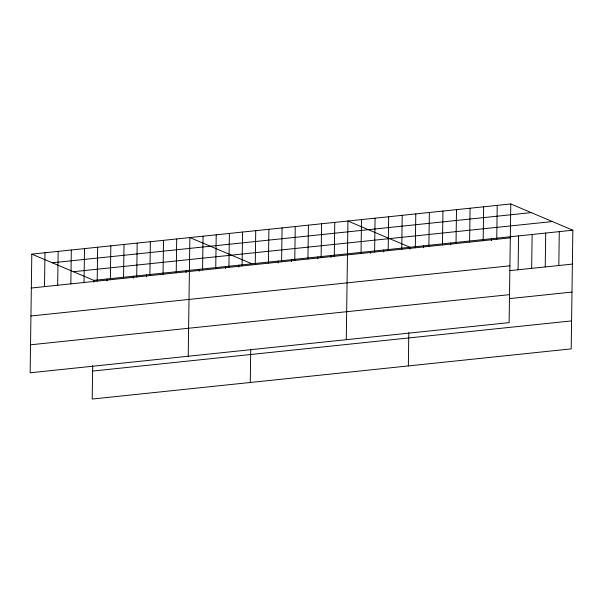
<?xml version="1.0" encoding="UTF-8"?>
<svg xmlns="http://www.w3.org/2000/svg" width="603" height="603" viewBox="0 0 603 603"><rect width="100%" height="100%" fill="white"/><g stroke="black" fill="none" stroke-linecap="round" stroke-linejoin="round"><path stroke-width="0.9" d="M31.808 254.127L30.15 372.79L509.128 322.628L510.786 203.957L31.808 254.127L93.872 280.372L572.85 230.21L571.192 348.873L92.214 399.043L92.681 365.659M44.509 286.629L44.976 252.747M57.677 285.249L58.152 251.368M70.853 283.87L71.32 249.989M84.021 282.483L84.495 248.609M93.842 282.257L93.872 280.372M97.196 281.104L97.663 247.23M107.017 280.877L107.04 278.993M110.364 279.724L110.839 245.851M123.54 278.345L124.007 244.471M133.361 278.119L133.384 276.234M136.708 276.965L137.183 243.092M146.529 276.739L146.559 274.855M149.883 275.586L150.358 241.713M163.051 274.207L163.526 240.333M176.227 272.827L176.702 238.946M186.048 272.601L186.071 270.717M188.211 356.237L189.87 237.567L251.933 263.82M199.216 271.222L199.246 269.337M202.57 270.069L203.045 236.188M215.738 268.689L216.213 234.808M225.567 268.463L225.59 266.579M228.914 267.31L229.389 233.429M238.735 267.084L238.765 265.199M242.082 265.931L242.557 232.049M250.275 382.483L250.742 349.099M255.257 264.551L255.732 230.67M268.425 263.172L268.9 229.291M278.254 262.946L278.277 261.061M281.601 261.792L282.076 227.911M291.422 261.566L291.453 259.682M294.769 260.413L295.244 226.532M307.945 259.034L308.419 225.153M317.766 258.808L317.796 256.923M321.12 257.654L321.587 223.773M330.941 257.428L330.964 255.544M334.288 256.275L334.763 222.394M346.273 339.677L347.931 221.015L409.995 247.268L409.972 249.152M361.031 253.471L361.506 219.598M370.453 253.29L370.483 251.406M374.606 252.054L375.074 218.173M383.629 251.911L383.651 250.026M388.174 250.629L388.649 216.748M401.741 249.212L402.216 215.331M408.337 365.931L408.804 332.547M415.316 247.788L415.791 213.907M423.54 247.727L423.57 245.843M428.884 246.371L429.359 212.49M442.459 244.946L442.934 211.065M450.682 244.886L450.712 243.001M456.026 243.522L456.501 209.648M469.601 242.105L470.076 208.223M483.169 240.68L483.644 206.799M491.4 240.62L491.422 238.735M496.744 239.263L497.219 205.382M518.09 269.775L518.565 235.894M531.665 268.358L532.14 234.477M545.233 266.933L545.707 233.052M558.808 265.508L559.283 231.635M52.288 262.787L531.266 212.625M73.393 271.712L552.371 221.55M31.333 288.008L510.311 237.838M30.941 315.987L509.919 265.817M509.95 270.626L572.375 264.091M30.542 344.81L509.52 294.648M509.558 298.606L571.983 292.071M92.606 371.064L571.584 320.894M510.786 203.957L572.85 230.21"/></g></svg>
